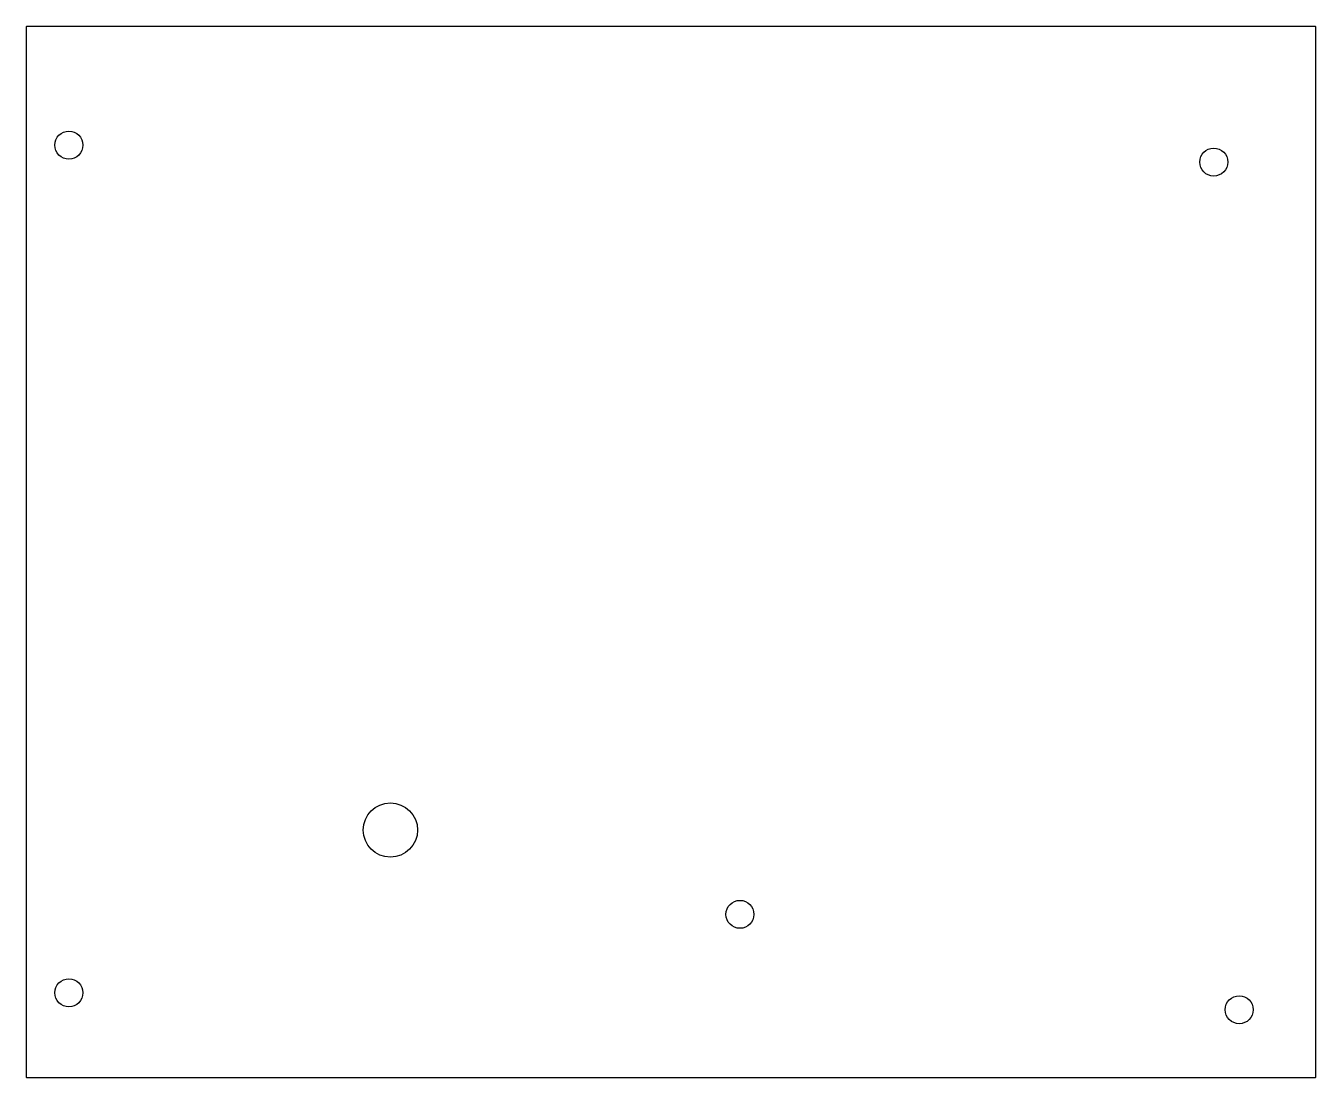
# Model space of a CAD drawing. Extents: x 0 to 152, y 0 to 124.
import ezdxf

# ---------------------------------------------------------------- set-up
doc = ezdxf.new("R2010")
doc.units = 0
doc.layers.add('20', color=31, linetype='CONTINUOUS')

msp = doc.modelspace()

# ---------------------------------------------------------------- linework, layer by layer
at = {"layer": '20', "const_width": 0.1524}
for points in [[(152, 124), (0, 124)], [(0, 124), (0, 0)], [(152, 0), (152, 124)], [(0, 0), (152, 0)]]:
    msp.add_lwpolyline(points, dxfattribs=at)
at = {"layer": '20', "const_width": 0.0762}
for points in [[(0, 124.0381, 1), (0, 123.9619)], [(0.0381, 124, 1), (-0.0381, 124)], [(152.0381, 124, 1), (151.9619, 124)], [(152, 123.9619, 1), (152, 124.0381)], [(0, 0.0381, 1), (0, -0.0381)], [(-0.0381, 0, 1), (0.0381, 0)], [(151.9619, 0, 1), (152.0381, 0)], [(152, -0.0381, 1), (152, 0.0381)]]:
    msp.add_lwpolyline(points, format="xyb", dxfattribs=at)
at = {"layer": '20'}
for centre, radius in [((5, 110), 1.65), ((140, 108), 1.65), ((42.915, 29.194), 3.2004), ((84.125, 19.255), 1.65), ((5, 10), 1.65), ((143, 8), 1.65)]:
    msp.add_circle(centre, radius, dxfattribs=at)

doc.saveas('drawing.dxf')
